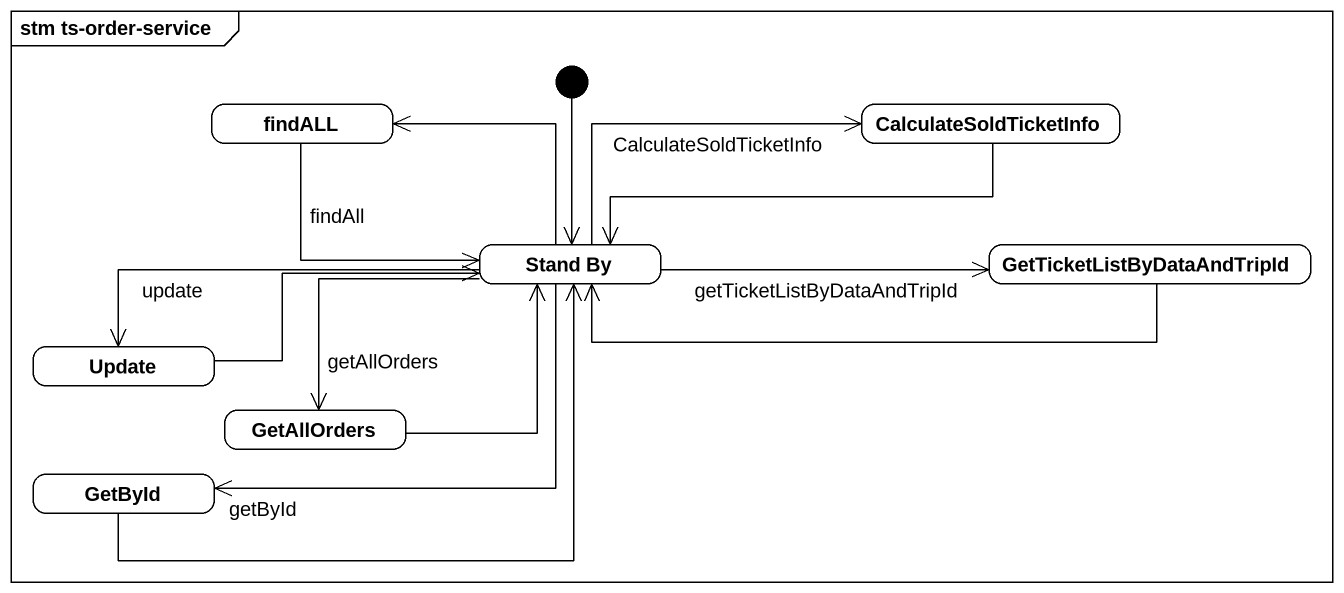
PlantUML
@startuml
mainframe stm ts-order-service
hide empty description
state findALL
state CalculateSoldTicketInfo
state "Stand By" as Stand_By
state GetTicketListByDataAndTripId
state Update
state GetAllOrders
state GetById
[*] --> Stand_By
findALL -right-> Stand_By : findAll
CalculateSoldTicketInfo -left-> Stand_By
Stand_By -left-> findALL
Stand_By -right-> CalculateSoldTicketInfo : CalculateSoldTicketInfo
Stand_By -right-> GetTicketListByDataAndTripId : getTicketListByDataAndTripId
Stand_By -left-> Update : update
Stand_By --> GetAllOrders : getAllOrders
Stand_By -left-> GetById : getById
GetTicketListByDataAndTripId -left-> Stand_By
Update -right-> Stand_By
GetAllOrders -up-> Stand_By
GetById -right-> Stand_By
@enduml
